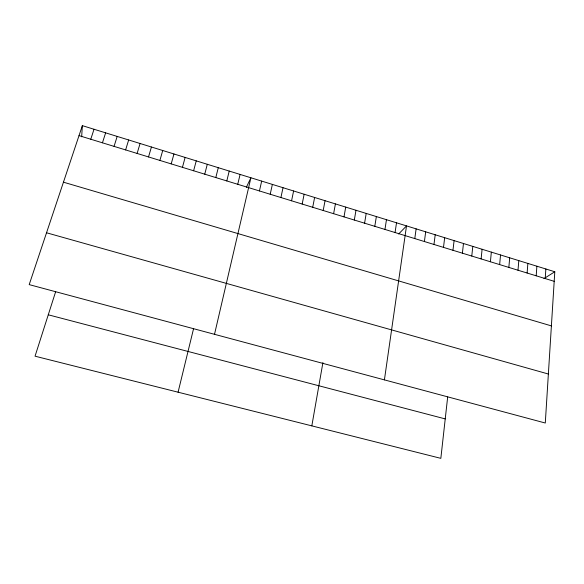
<?xml version="1.0" encoding="UTF-8"?>
<svg xmlns="http://www.w3.org/2000/svg" width="584" height="584" viewBox="0 0 584 584"><rect width="100%" height="100%" fill="white"/><g stroke="black" fill="none" stroke-linecap="round" stroke-linejoin="round"><path stroke-width="0.88" d="M81.672 136.809L82.351 125.648L554.8 271.75L545.288 423.02L29.2 284.62L82.351 125.648M545.215 278.575L545.865 268.983M536.192 275.809L536.886 266.209M527.118 273.027L527.863 263.421M518.008 270.231L518.796 260.617M508.854 267.428L509.686 257.799M499.649 264.603L500.539 254.967M490.407 261.771L491.341 252.127M481.114 258.924L482.099 249.266M471.777 256.055L472.806 246.397M447.673 396.996L440.84 458.352L35.047 356.189L55.655 291.693M462.397 253.179L463.477 243.506M452.965 250.288L454.096 240.608M443.49 247.382L444.679 237.695M433.97 244.462L435.204 234.768M424.4 241.528L425.692 231.826M414.786 238.579L416.129 228.87M384.411 379.877L406.515 225.891L398.668 233.98M395.061 232.534L396.514 222.803M384.958 229.439L386.462 219.694M374.797 226.322L376.359 216.569M364.584 223.19L366.204 213.43M354.313 220.037L355.992 210.269M311.827 425.867L322.916 362.62M343.991 216.876L345.728 207.101M333.617 213.693L335.413 203.911M323.193 210.496L325.047 200.699M312.703 207.283L314.623 197.48M302.169 204.05L304.14 194.238M291.569 200.801L293.606 190.983M280.919 197.538L283.021 187.705M270.209 194.253L272.37 184.413M259.442 190.953L261.668 181.106M214.511 334.318L250.908 177.777L246.36 187.289M237.739 184.296L240.097 174.433M178.076 392.2L193.567 328.675M226.796 180.938L229.22 171.068M215.803 177.565L218.285 167.688M204.743 174.178L207.291 164.287M193.618 170.769L196.246 160.87M182.442 167.338L185.128 157.432M171.2 163.892L173.959 153.979M159.899 160.425L162.724 150.504M148.533 156.943L151.431 147.015M137.109 153.439L140.08 143.503M125.618 149.913L128.662 139.97M114.062 146.372L117.18 136.422M102.448 142.81L105.631 132.853M90.768 139.226L94.024 129.261M543.967 278.619L554.8 271.75M48.275 314.798L445.234 418.911M46.538 232.775L548.369 374.016M63.452 182.186L551.398 325.894M79.015 135.627L554.194 281.327"/></g></svg>
